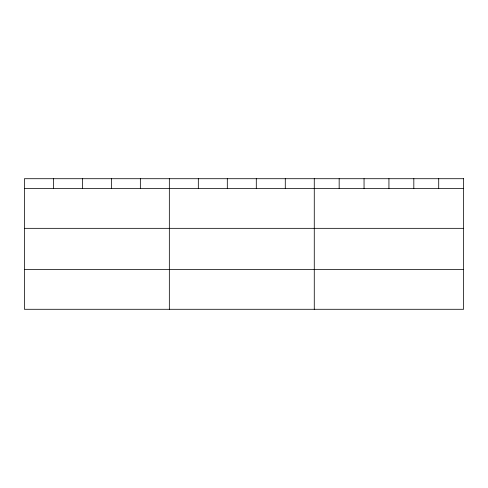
<?xml version="1.0" encoding="UTF-8"?>
<svg xmlns="http://www.w3.org/2000/svg" width="488" height="488" viewBox="0 0 488 488"><rect width="100%" height="100%" fill="white"/><g stroke="black" fill="none" stroke-linecap="round" stroke-linejoin="round"><path stroke-width="0.73" d="M24.4 188.459L463.6 188.459M24.4 228.335L463.6 228.335M24.4 269.419L463.6 269.419M438.712 178.712L438.712 188.459M413.824 178.712L413.824 188.459M388.936 178.712L388.936 188.459M364.048 178.712L364.048 188.459M339.16 178.712L339.16 188.459M314.272 178.712L314.272 309.288M285.285 178.712L285.285 188.459M256.298 178.712L256.298 188.459M227.31 178.712L227.31 188.459M198.323 178.712L198.323 188.459M169.336 178.712L169.336 309.288M140.349 178.712L140.349 188.459M111.362 178.712L111.362 188.459M82.374 178.712L82.374 188.459M53.387 178.712L53.387 188.459M463.6 178.712L24.4 178.712L24.4 309.288L463.6 309.288L463.6 178.712"/></g></svg>
